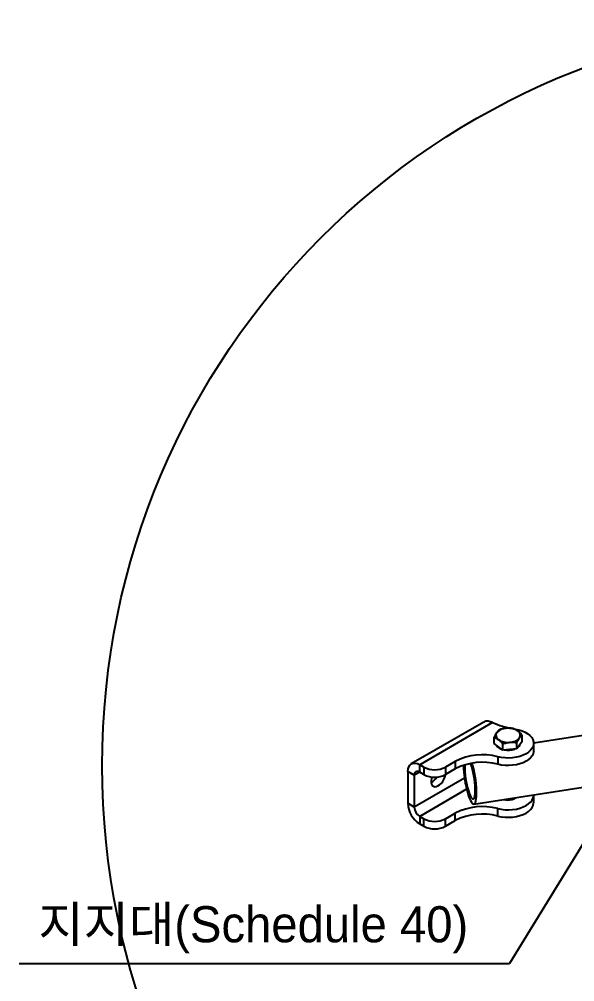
# Model space of a CAD drawing. Header units: millimetres. Extents: x 0 to 42050, y 0 to 29700.
# Drawn here: x 14480 to 16327, y 11444 to 14643 of the extents above; entities that cross this region are included whole.
import ezdxf

# ---------------------------------------------------------------- set-up
doc = ezdxf.new("R2010")
doc.units = ezdxf.units.MM
doc.header["$LTSCALE"] = 50
doc.layers.add('KVC', color=7, linetype='Continuous')
doc.styles.add('C', font='')
doc.styles.get('C').set_extended_font_data('Dotum')

msp = doc.modelspace()

# ---------------------------------------------------------------- linework, layer by layer
at = {"color": 3}
for p, q in [((16708.5, 12317.3), (16190.4, 12237.2)), ((15991.8, 12034.7), (16734.4, 12149.6))]:
    msp.add_line(p, q, dxfattribs=at)
at = {"color": 2}
for p, q in [((16024.4, 12307.1), (15783.5, 12168.2)), ((16053.9, 12305.3), (15811.5, 12165.4)), ((16190.4, 12211.6), (16190.4, 12236.5)), ((16070.9, 12191.6), (16070.9, 12166.7)), ((15825.2, 12157.5), (15811.5, 12165.4)), ((15811.5, 12140.5), (15811.5, 12165.4)), ((15825.2, 12157.5), (15825.2, 12132.6)), ((15929.7, 12176.4), (15897, 12157.5)), ((15897, 12157.5), (15897, 12132.6)), ((15929.7, 12176.4), (15929.7, 12151.5)), ((15793.5, 12130.2), (15771.9, 12142.6)), ((15771.9, 12142.6), (15771.9, 12037)), ((15811.5, 12140.5), (15793.5, 12130.2)), ((15793.5, 12130.2), (15793.5, 12024.6)), ((15825.2, 12132.6), (15811.5, 12140.5)), ((15929.7, 12151.5), (15897, 12132.6)), ((15960.4, 12120.9), (15793.5, 12024.6)), ((15967.5, 12083.5), (15811.5, 11993.5)), ((16190.4, 12039.7), (16190.4, 12064.6)), ((15793.5, 12024.6), (15771.9, 12037)), ((15897, 11985.6), (15929.7, 12004.4)), ((15929.7, 11979.5), (15929.7, 12004.4)), ((16070.9, 11994.7), (16070.9, 12019.6)), ((15811.5, 11993.5), (15825.2, 11985.6)), ((15811.5, 11993.5), (15811.5, 11968.6)), ((15811.5, 11968.6), (15825.2, 11960.7)), ((15825.2, 11960.7), (15825.2, 11985.6)), ((15897, 11960.7), (15897, 11985.6)), ((15897, 11960.7), (15929.7, 11979.5))]:
    msp.add_line(p, q, dxfattribs=at)
at = {"color": 1}
for p in [(16399.7, 11975.3), (14480, 11504.8)]:
    msp.add_line(p, (16109.5, 11504.8), dxfattribs=at)
at = {"color": 2, "elevation": 0, "flags": 128}
for points in [[(16128.6, 12283.8), (16140.5, 12281.3), (16151.6, 12277.7), (16161.7, 12273.3), (16170.5, 12268.1), (16177.9, 12262.1), (16183.7, 12255.6), (16187.7, 12248.7), (16189.9, 12241.5), (16190.3, 12234.1), (16188.7, 12226.9), (16185.3, 12219.8), (16180.1, 12213.2), (16173.3, 12207), (16164.9, 12201.5), (16155.2, 12196.8), (16144.4, 12192.9), (16132.8, 12190.1), (16120.5, 12188.2), (16107.9, 12187.4), (16095.2, 12187.8), (16082.8, 12189.2), (16070.9, 12191.6)], [(16190.4, 12211.6), (16190.3, 12209.2), (16188.7, 12202), (16185.3, 12194.9), (16180.1, 12188.3), (16173.3, 12182.1), (16164.9, 12176.6), (16155.2, 12171.9), (16144.4, 12168), (16132.8, 12165.2), (16120.5, 12163.3), (16107.9, 12162.5), (16095.2, 12162.9), (16082.8, 12164.3), (16070.9, 12166.7)], [(15771.9, 12142.6), (15772.7, 12151.1), (15774.9, 12158.3), (15778.6, 12164.1), (15783.5, 12168.2), (15789.5, 12170.4), (15796.3, 12170.7), (15803.7, 12169), (15811.5, 12165.4)], [(15852.1, 12124.5), (15850.7, 12119.9), (15849.4, 12112.9), (15849.4, 12106.4), (15850.7, 12100.8), (15853.2, 12096.4), (15856.8, 12093.5), (15861.3, 12092.3), (15866.5, 12092.7), (15872.1, 12094.7), (15877.7, 12098.4), (15883.1, 12103.3), (15888, 12109.4), (15892.1, 12116.2), (15895.2, 12123.4), (15897.1, 12130.7), (15897.4, 12132.8)], [(16070.9, 12019.6), (16082.8, 12017.2), (16095.2, 12015.8), (16107.9, 12015.5), (16120.5, 12016.3), (16132.8, 12018.1), (16144.4, 12021), (16155.2, 12024.8), (16164.9, 12029.6), (16173.3, 12035.1), (16180.1, 12041.2), (16185.3, 12047.9), (16188.7, 12054.9), (16190.3, 12062.2), (16190.4, 12065.4)], [(16070.9, 11994.7), (16082.8, 11992.3), (16095.2, 11990.9), (16107.9, 11990.6), (16120.5, 11991.4), (16132.8, 11993.2), (16144.4, 11996.1), (16155.2, 11999.9), (16164.9, 12004.6), (16173.3, 12010.2), (16180.1, 12016.3), (16185.3, 12023), (16188.7, 12030), (16190.3, 12037.3), (16190.4, 12039.7)], [(16090.6, 12050), (16097.1, 12048.4), (16104.3, 12047.7), (16111.6, 12048.1), (16118.5, 12049.6), (16124.6, 12051.9), (16129.4, 12055.1), (16130.5, 12056.2)]]:
    msp.add_lwpolyline(points, dxfattribs=at)
at = {"color": 3, "elevation": 0, "flags": 128}
for points in [[(15956.9, 12163.4), (15956.9, 12163.3), (15957.2, 12152.5), (15958, 12141), (15959.3, 12129), (15961, 12116.7), (15963, 12104.5), (15965.4, 12092.6), (15968.1, 12081.3), (15971, 12070.7), (15974.1, 12061.2), (15977.2, 12052.9), (15980.4, 12046), (15983.6, 12040.6), (15986.7, 12036.9), (15989.6, 12035), (15992.3, 12034.8), (15994.7, 12036.4), (15996.7, 12039.8), (15998.4, 12044.8), (15999.6, 12051.4), (16000.4, 12059.5), (16000.8, 12068.8), (16000.7, 12079.1), (16000.1, 12090.3), (15999.1, 12102.1), (15997.6, 12114.3), (15995.7, 12126.5), (15993.5, 12138.6), (15991, 12150.3), (15988.2, 12161.2), (15985.5, 12170.3)], [(15961.6, 12164.9), (15961.4, 12160.7), (15961.4, 12151.6), (15961.9, 12141.5), (15962.8, 12130.9), (15964.2, 12119.9), (15966, 12108.9), (15968.1, 12098.2), (15970.5, 12088), (15973.2, 12078.6), (15976, 12070.3), (15978.8, 12063.4), (15981.7, 12057.9), (15984.5, 12054.1), (15987.2, 12052.1), (15989.6, 12051.9), (15991.7, 12053.5), (15993.5, 12056.8), (15994.9, 12061.9), (15995.8, 12068.5), (15996.3, 12076.5), (15996.3, 12085.6), (15995.8, 12095.6), (15994.9, 12106.2), (15993.5, 12117.2), (15991.7, 12128.2), (15989.6, 12139), (15987.2, 12149.2), (15984.5, 12158.5), (15981.7, 12166.8), (15980.7, 12169.4)]]:
    msp.add_lwpolyline(points, dxfattribs=at)
at = {"color": 1}
msp.add_circle((17236.7, 12162), 2480.9, dxfattribs=at)
at = {"color": 2}
for centre, radius, start, end in [((16177.3, 12594.7), 314.7, 246.9103, 259.5106), ((16020.1, 12000.6), 197.7, 75.1127, 117.1973), ((15861.1, 12226.9), 78.1, 242.6079, 297.3758), ((16020.1, 11975.7), 197.7, 75.1127, 117.1973), ((15804.4, 12131.9), 11.1, 50.803, 189.2323), ((15861.1, 12202), 78.1, 242.6079, 297.3758), ((15828.4, 12147.5), 46, 297.1801, 329.6833), ((15857.8, 12040.9), 85.9, 182.6005, 237.3832), ((15832.5, 12026.4), 39.1, 182.6005, 237.3832), ((16020.1, 11828.6), 197.7, 75.1127, 117.1973), ((16020.1, 11803.7), 197.7, 75.1127, 117.1973), ((15861.1, 12054.9), 78.1, 242.6079, 297.3758), ((15861.1, 12030), 78.1, 242.6079, 297.3758)]:
    msp.add_arc(centre, radius, start, end, dxfattribs=at)
msp.add_open_spline([(16053.9, 12305.3), (16051.3, 12306.4), (16046, 12308.7), (16038.3, 12310.1), (16030.7, 12310), (16026.5, 12308.1), (16024.3, 12307.1)], degree=3, knots=[0, 0, 0, 0, 0.229978, 0.473247, 0.729897, 1, 1, 1, 1], dxfattribs=at)
at = {"layer": 'KVC', "color": 7, "linetype": 'Continuous', "lineweight": 25}
for p, q in [((16124.5, 12284.5), (16128.6, 12283.8)), ((16058.7, 12235.3), (16058.7, 12256.4)), ((16151.7, 12242.8), (16151.7, 12263.9)), ((16073.2, 12224.6), (16058.7, 12235.3)), ((16087.6, 12213.9), (16073.2, 12224.6)), ((16087.6, 12213.9), (16087.6, 12235)), ((16134.1, 12217.7), (16134.1, 12238.8)), ((16142.9, 12230.2), (16134.1, 12217.7)), ((16151.7, 12242.8), (16142.9, 12230.2)), ((16110.9, 12215.8), (16087.6, 12213.9)), ((16134.1, 12217.7), (16110.9, 12215.8))]:
    msp.add_line(p, q, dxfattribs=at)
for centre, radius, start, end in [((16100, 12242.7), 43.7, 90.5183, 137.983), ((16106.1, 12229), 57.8, 57.2805, 96.4338), ((16081, 12262.9), 16.2, 146.0853, 241.197), ((16110.5, 12283.5), 43.7, 270.5183, 317.983), ((16129.5, 12263.4), 16.2, 326.0853, 61.197), ((16093.1, 12247.1), 31.9, 213.2305, 253.8093), ((16104.4, 12297.3), 57.8, 237.2805, 276.4338), ((16126.3, 12238.7), 19.9, 303.108, 346.8323), ((16105.2, 12279.5), 66.4, 258.8582, 289.8392)]:
    msp.add_arc(centre, radius, start, end, dxfattribs=at)
for points, knots in [([(16099.6, 12286.3), (16099, 12286.3), (16094.9, 12285.9), (16087, 12284.7), (16079.9, 12282.6), (16076.4, 12281.5)], [0, 0, 0, 0, 0.070086, 0.530782, 1, 1, 1, 1]), ([(16122.8, 12285.3), (16119.1, 12285.8), (16111.5, 12286.8), (16103.6, 12286.5), (16099.6, 12286.3)], [0, 0, 0, 0, 0.495458, 1, 1, 1, 1]), ([(16137.3, 12277.5), (16136.9, 12277.8), (16134.4, 12279.7), (16129.5, 12282.7), (16125.1, 12284.4), (16122.8, 12285.3)], [0, 0, 0, 0, 0.070086, 0.530782, 1, 1, 1, 1]), ([(16067.6, 12271.9), (16065.3, 12268.4), (16062.4, 12263.7), (16059.5, 12257.9), (16058.7, 12256.4)], [0, 0, 0, 0, 0.7424487, 1, 1, 1, 1]), ([(16058.7, 12256.4), (16061.1, 12255.5), (16065.8, 12253.7), (16070.7, 12250.3), (16073.2, 12248.7)], [0, 0, 0, 0, 0.495458, 1, 1, 1, 1]), ([(16076.4, 12281.5), (16074.2, 12279.6), (16071.3, 12277.1), (16068.4, 12273), (16067.6, 12271.9)], [0, 0, 0, 0, 0.731366, 1, 1, 1, 1]), ([(16134.1, 12238.8), (16134.9, 12240.3), (16137.7, 12246.1), (16140.7, 12250.8), (16142.9, 12254.3)], [0, 0, 0, 0, 0.257551, 1, 1, 1, 1]), ([(16151.7, 12263.9), (16149.4, 12266.5), (16144.7, 12271.6), (16139.8, 12275.6), (16137.3, 12277.5)], [0, 0, 0, 0, 0.495458, 1, 1, 1, 1]), ([(16142.9, 12254.3), (16143.7, 12255.4), (16146.7, 12259.5), (16149.6, 12262), (16151.7, 12263.9)], [0, 0, 0, 0, 0.268634, 1, 1, 1, 1]), ([(16073.2, 12248.7), (16073.5, 12248.4), (16076.1, 12246.5), (16081, 12242.2), (16085.4, 12237.4), (16087.6, 12235)], [0, 0, 0, 0, 0.070086, 0.530782, 1, 1, 1, 1]), ([(16087.6, 12235), (16091.4, 12236.2), (16099, 12238.5), (16106.9, 12239.4), (16110.9, 12239.9)], [0, 0, 0, 0, 0.495458, 1, 1, 1, 1]), ([(16110.9, 12239.9), (16111.4, 12239.9), (16115.6, 12240.2), (16123.5, 12240.2), (16130.6, 12239.3), (16134.1, 12238.8)], [0, 0, 0, 0, 0.070086, 0.530782, 1, 1, 1, 1])]:
    msp.add_open_spline(points, degree=3, knots=knots, dxfattribs=at)

# ---------------------------------------------------------------- texts
at = {"color": 2, "insert": (14543.6, 11617), "char_height": 120, "attachment_point": 4, "style": 'C'}
msp.add_mtext('지지대(Schedule 40)', dxfattribs=at)

doc.saveas('drawing.dxf')
